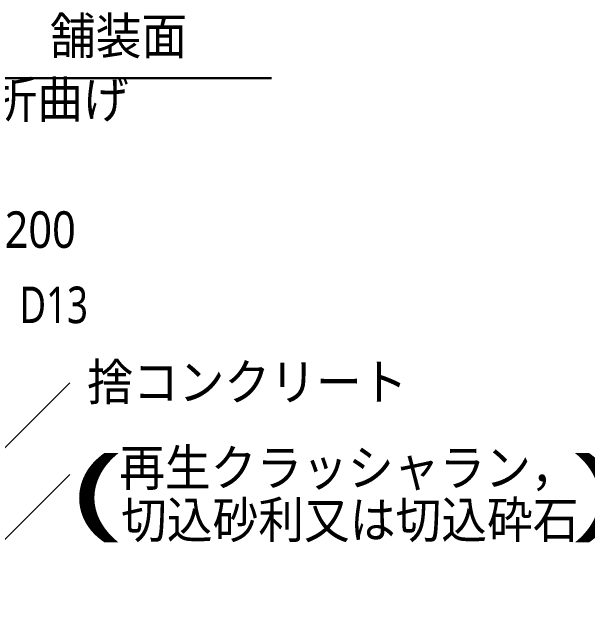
# Model space of a CAD drawing. Header units: millimetres. Extents: x 0 to 420, y 0 to 297.
# Drawn here: x 317.98 to 350.68, y 169.65 to 204.4 of the extents above; entities that cross this region are included whole.
import ezdxf
from ezdxf.enums import TextEntityAlignment as Align

# ---------------------------------------------------------------- set-up
doc = ezdxf.new("R2010")
doc.units = ezdxf.units.MM
doc.styles.add('kst32b', font='NotoSansJP-Variable.ttf')

msp = doc.modelspace()

# ---------------------------------------------------------------- linework, layer by layer
at = {"lineweight": 30}
msp.add_lwpolyline([(300.715, 200.66), (332.719, 200.66)], dxfattribs=at)
at = {"lineweight": 13}
for points in [[(312.759, 174.858), (321.246, 183.346)], [(312.759, 169.651), (321.246, 178.139)]]:
    msp.add_lwpolyline(points, dxfattribs=at)

# ---------------------------------------------------------------- texts
at = {"style": 'kst32b'}
for s, height, p, p2 in [('舗装面', 2.0791, (320.125, 202.015), (327.921, 202.015)), ('縦筋交互折曲げ', 2.0791, (306.409, 198.395), (324.601, 198.395)), ('D10-＠200', 2.0791, (309.901, 191.008), (321.596, 191.008)), ('D13', 2.0791, (318.389, 186.732), (322.287, 186.732)), ('捨コンクリート', 2.0791, (322.241, 182.351), (340.434, 182.351)), ('再生クラッシャラン，', 2.0791, (324.062, 177.482), (350.051, 177.482)), ('(          )', 4.15825, (321.395, 175.196), (352.582, 175.196)), ('切込砂利又は切込砕石', 2.0791, (324.168, 174.519), (350.157, 174.519))]:
    msp.add_text(s, height=height, dxfattribs=at).set_placement(p, p2, align=Align.FIT)

doc.saveas('drawing.dxf')
